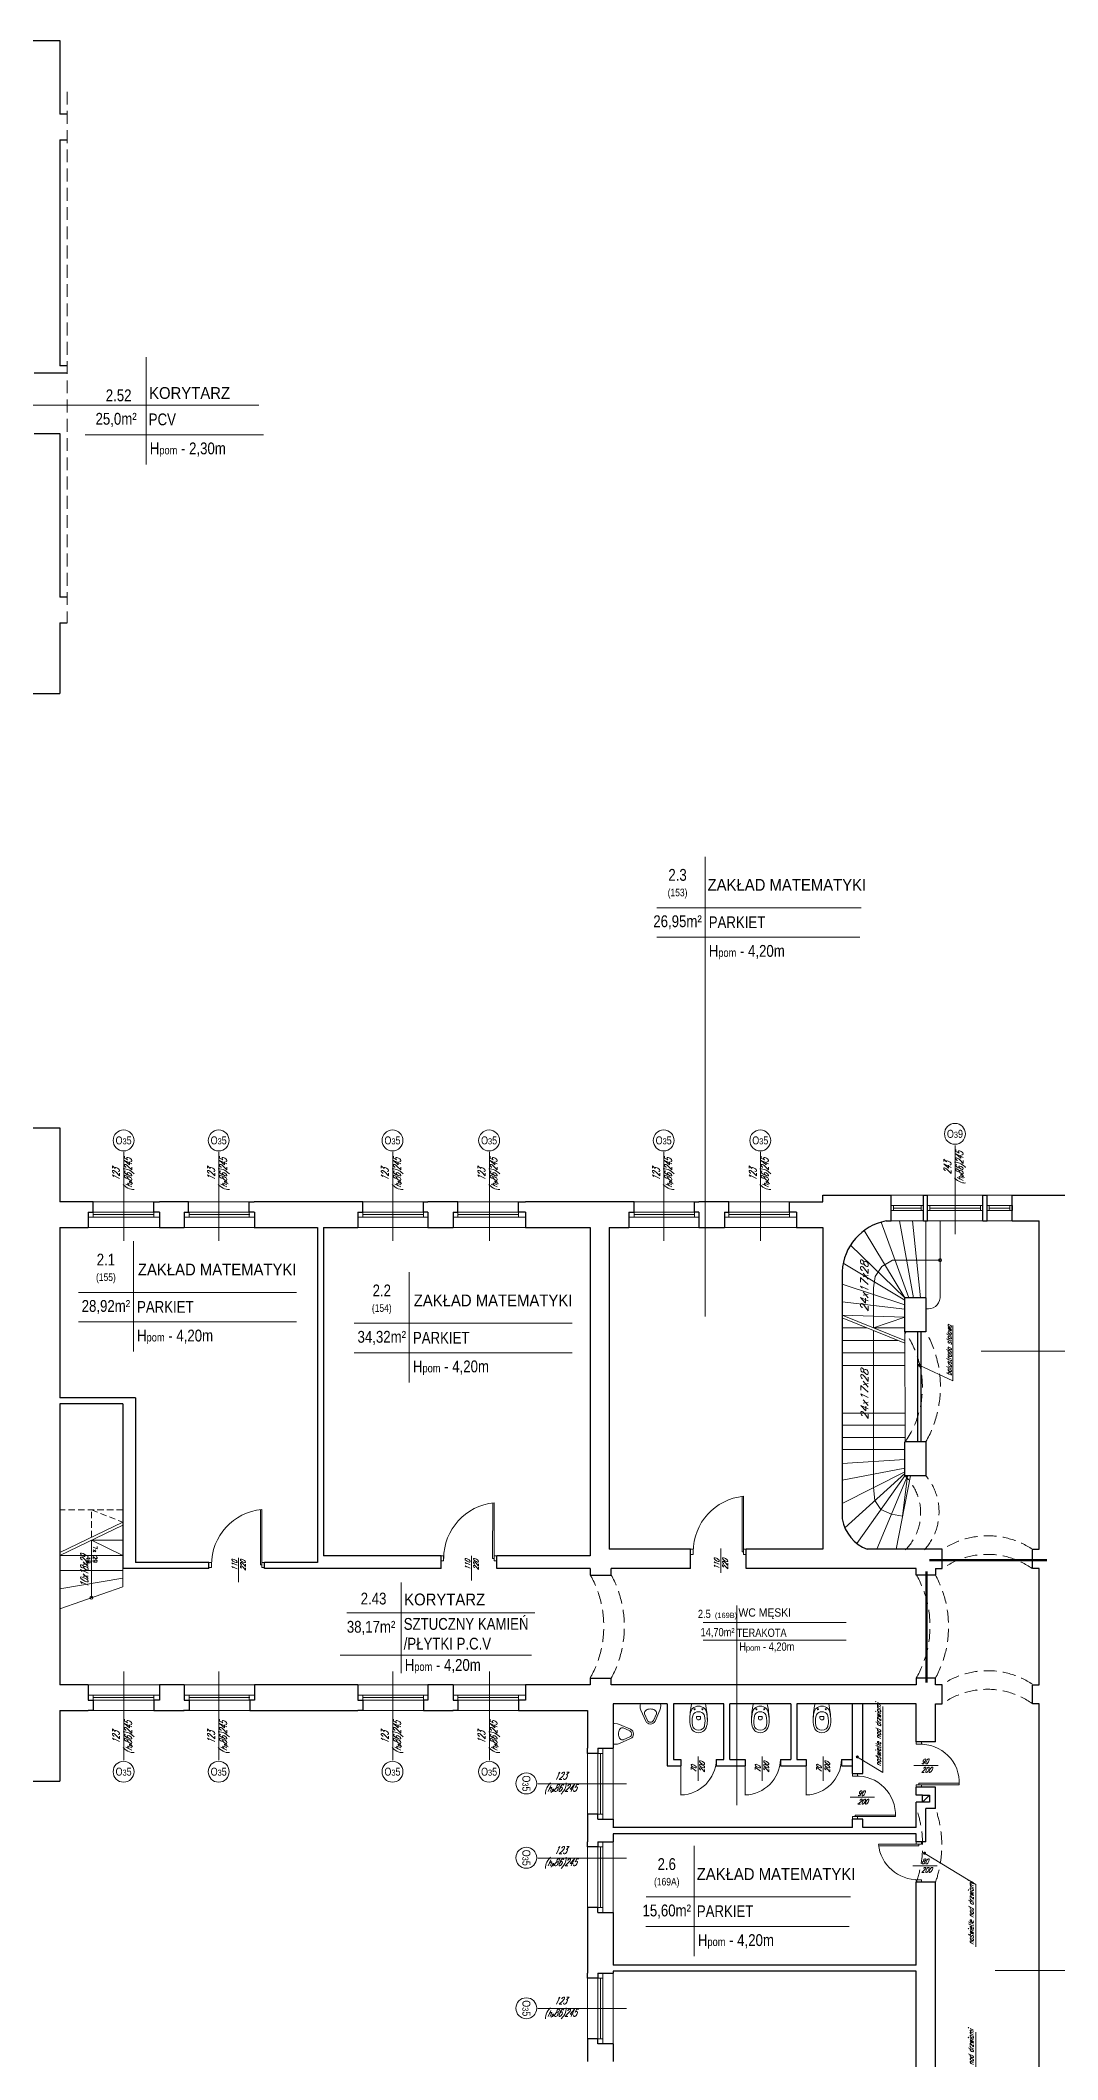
# Model space of a CAD drawing. Header units: millimetres. Extents: x -18485 to 40303, y -22087 to 35064.
# Drawn here: x 5586 to 7601, y 7310 to 11307 of the extents above; entities that cross this region are included whole.
import ezdxf

# ---------------------------------------------------------------- set-up
doc = ezdxf.new("R2010")
doc.units = ezdxf.units.MM
doc.linetypes.add('ACAD_ISO12W100', pattern=[21, 12, -3, 0, -3, 0, -3])
doc.linetypes.add('DASHED', pattern=[19.05, 12.7, -6.35])
for name, color, linetype, lineweight in [('01 parter - ściany', 2, 'Continuous', 25), ('03-01_okna', 5, 'Continuous', 15), ('03-02_schody', 6, 'Continuous', 5), ('03_drzwi', 1, 'Continuous', 0), ('04-1_widok', 251, 'Continuous', 5), ('04-2_nad', 251, 'DASHED', 5), ('05-03_opis', 10, 'Continuous', 5), ('07_wyposażenie', 253, 'Continuous', 5)]:
    doc.layers.add(name, color=color, linetype=linetype, lineweight=lineweight)
doc.styles.add('ariel', font='arial.ttf', dxfattribs={"width": 0.8})
doc.styles.add('ariel_wym', font='simplex.shx', dxfattribs={"width": 0.65, "oblique": 25})
doc.styles.get("Standard").update_dxf_attribs({"font": 'txt.shx'})

# ---------------------------------------------------------------- blocks, each defined once
blk = doc.blocks.new('pisuar')
at = {"layer": '07_wyposażenie', "ltscale": 2}
for p, q in [((-0.4, -2.7), (0, 0)), ((0, 0), (40, 0)), ((40.4, -3.1), (40, 0)), ((-0.2, -8.5), (-0.4, -2.7)), ((1.1, -12.4), (-0.2, -8.5)), ((10.9, -34.1), (1.1, -12.4)), ((14.1, -32.7), (8.3, -19.7)), ((31.7, -19.7), (25.9, -32.7)), ((38.9, -12.4), (29.1, -34.1)), ((40.2, -8.5), (38.9, -12.4)), ((38.9, -12.4), (40.2, -8.5)), ((40.2, -8.5), (40.4, -2.7))]:
    blk.add_line(p, q, dxfattribs=at)
for centre, radius, start, end in [((13.4, -18), 5.45, 148.1465, 180), ((13.4, -18), 5.45, 180, 203.6096), ((16.6, -20), 9.14, 123.6901, 148.1465), ((20, -30), 10, 204.2952, 270), ((18.6, -23), 12.9, 105.4371, 123.6901), ((20, -30), 6.45, 204.2952, 270), ((20, -27.9), 17.9, 90, 105.4371), ((20, -27.9), 17.9, 74.5629, 90), ((20, -30), 6.45, 270, 335.7048), ((20, -30), 10, 270, 335.7048), ((21.4, -23), 12.9, 56.3099, 74.5629), ((23.4, -20), 9.14, 31.8535, 56.3099), ((26.6, -18), 5.45, 0, 31.8535), ((26.6, -18), 5.45, 341.6064, 0)]:
    blk.add_arc(centre, radius, start, end, dxfattribs=at)

msp = doc.modelspace()

# ---------------------------------------------------------------- hatches: boundary and pattern name
at = {"layer": '03_drzwi'}
for points in [[(7330.3, 8684.2, 1), (7324, 8684.2, 1)], [(7207.2, 7909.1, 1), (7201, 7909.1, 1)], [(7340.4, 7718.6, 1), (7334.2, 7718.6, 1)], [(7340.4, 7718.3, 1), (7334.2, 7718.3, 1)]]:
    msp.add_hatch(color=256, dxfattribs=at).paths.add_polyline_path(points)

# ---------------------------------------------------------------- linework, layer by layer
at = {"layer": '01 parter - ściany'}
for p, q in [((5526.4, 11306.8), (5624.9, 11306.8)), ((5624.9, 11306.8), (5624.9, 11160.8)), ((5639.1, 11160.8), (5624.9, 11160.8)), ((5624.9, 11109.8), (5624.9, 10662.3)), ((5624.9, 11109.8), (5639.1, 11109.8)), ((5573.9, 10648.8), (5639.1, 10648.8)), ((5639.1, 10662.3), (5624.9, 10662.3)), ((5573.9, 10528.4), (5624.9, 10528.4)), ((5624.9, 10528.4), (5624.9, 10204.8)), ((5639.1, 10204.8), (5624.9, 10204.8)), ((5624.9, 10153.8), (5624.9, 10013.8)), ((5624.9, 10153.8), (5639.1, 10153.8)), ((5516.9, 10013.8), (5624.9, 10013.8)), ((5526.4, 9154), (5624.9, 9154)), ((5624.9, 9154), (5624.9, 9008)), ((5680.9, 9008), (5624.9, 9008)), ((5871.2, 9008), (5822.2, 9008)), ((6086.9, 9008), (6009.9, 9008)), ((6214.9, 9008), (6086.9, 9008)), ((6403.9, 9008), (6353.3, 9008)), ((6751.9, 9008), (6546.9, 9008)), ((6940.9, 9008), (6890.3, 9008)), ((7083.9, 9008), (7135.9, 9008)), ((7135.9, 9008), (7135.9, 9021)), ((7135.9, 9021), (7270.9, 9021)), ((7270.9, 8970), (7270.9, 9021)), ((7334.9, 8970), (7334.9, 9021)), ((7334.9, 9021), (7342.9, 9021)), ((7342.9, 8970), (7342.9, 9021)), ((7452.9, 8970), (7452.9, 9021)), ((7452.9, 9021), (7460.9, 9021)), ((7460.9, 8970), (7460.9, 9021)), ((7510.9, 8970), (7510.9, 9021)), ((7510.9, 9021), (7615.1, 9021)), ((7510.9, 9000.5), (7510.9, 8990.5)), ((5624.9, 8957), (5624.9, 8620)), ((5624.9, 8957), (5680.9, 8957)), ((5680.9, 8987.5), (5680.9, 8957)), ((5822.2, 8987.5), (5822.2, 8957)), ((5822.2, 8957), (5871.2, 8957)), ((5871.2, 8987.5), (5871.2, 8957)), ((6009.9, 8957), (6086.9, 8957)), ((6010.4, 8987.5), (6010.4, 8957)), ((6086.9, 8957), (6134.9, 8957)), ((6134.9, 8957), (6134.9, 8294)), ((6146.9, 8957), (6146.9, 8307)), ((6146.9, 8957), (6214.9, 8957)), ((6214.9, 8987.5), (6214.9, 8957)), ((6353.3, 8987.5), (6353.3, 8957)), ((6353.3, 8957), (6403.9, 8957)), ((6403.9, 8987.5), (6403.9, 8957)), ((6546.9, 8987.5), (6546.9, 8957)), ((6546.9, 8957), (6674.9, 8957)), ((6674.9, 8957), (6674.9, 8307)), ((6712.9, 8957), (6712.9, 8320)), ((6712.9, 8957), (6751.9, 8957)), ((6751.9, 8987.5), (6751.9, 8957)), ((6890.3, 8987.5), (6890.3, 8957)), ((6890.3, 8957), (6940.9, 8957)), ((6940.9, 8987.5), (6940.9, 8957)), ((7083.9, 8987.5), (7083.9, 8957)), ((7083.9, 8957), (7135.9, 8957)), ((7135.9, 8957), (7135.9, 8320)), ((7260.9, 8970), (7270.9, 8970)), ((7334.9, 8970), (7342.9, 8970)), ((7452.9, 8970), (7460.9, 8970)), ((7510.9, 8970), (7563.9, 8970)), ((7563.9, 8320), (7563.9, 8970)), ((7173.9, 8870), (7173.9, 8380.1)), ((7297.9, 8750.5), (7297.9, 8817.5)), ((7339.9, 8817.5), (7297.9, 8817.5)), ((7339.9, 8817.5), (7339.9, 8750.5)), ((7339.9, 8750.5), (7297.9, 8750.5)), ((7323.1, 8750.5), (7323.1, 8532.7)), ((7329.8, 8750.5), (7329.8, 8532.7)), ((5774.9, 8620), (5624.9, 8620)), ((5624.9, 8608), (5624.9, 8052)), ((5749.9, 8608), (5624.9, 8608)), ((5749.9, 8608), (5749.9, 8282)), ((5774.9, 8620), (5774.9, 8294)), ((7297.9, 8465.7), (7297.9, 8532.7)), ((7339.9, 8532.7), (7297.9, 8532.7)), ((7339.9, 8532.7), (7339.9, 8465.7)), ((7339.9, 8465.7), (7297.9, 8465.7)), ((6873.9, 8320), (6712.9, 8320)), ((6873.9, 8282), (6873.9, 8320)), ((7135.9, 8320), (6983.9, 8320)), ((6983.9, 8282), (6983.9, 8320)), ((7371.9, 8320), (7223.7, 8320)), ((7371.9, 8282), (7371.9, 8320)), ((7550.9, 8282), (7550.9, 8320)), ((7550.9, 8320), (7563.9, 8320)), ((5919.9, 8282), (5749.9, 8282)), ((5919.9, 8294), (5774.9, 8294)), ((5919.9, 8282), (5919.9, 8294)), ((6134.9, 8294), (6029.9, 8294)), ((6029.9, 8282), (6029.9, 8294)), ((6379.9, 8282), (6029.9, 8282)), ((6379.9, 8307), (6146.9, 8307)), ((6379.9, 8282), (6379.9, 8307)), ((6674.9, 8307), (6489.9, 8307)), ((6489.9, 8282), (6489.9, 8307)), ((6674.9, 8282), (6489.9, 8282)), ((6674.9, 8282), (6674.9, 8269)), ((6873.9, 8282), (6716.9, 8282)), ((6716.9, 8269), (6716.9, 8282)), ((7320.9, 8282), (6983.9, 8282)), ((7320.9, 8269), (7320.9, 8282)), ((7358.9, 8282), (7358.9, 8269)), ((7358.9, 8282), (7371.9, 8282)), ((7563.9, 8282), (7550.9, 8282)), ((7563.9, 8052), (7563.9, 8282)), ((6674.9, 8269), (6716.9, 8269)), ((7358.9, 8269), (7320.9, 8269)), ((5680.9, 8052), (5624.9, 8052)), ((5680.9, 8052), (5680.9, 8021.5)), ((5871.2, 8052), (5822.2, 8052)), ((5822.2, 8052), (5822.2, 8021.5)), ((5871.2, 8052), (5871.2, 8021.5)), ((6086.9, 8052), (6010.4, 8052)), ((6010.4, 8052), (6010.4, 8021.5)), ((6214.9, 8052), (6086.9, 8052)), ((6214.9, 8052), (6214.9, 8021.5)), ((6403.9, 8052), (6353.3, 8052)), ((6353.3, 8052), (6353.3, 8021.5)), ((6403.9, 8052), (6403.9, 8021.5)), ((6674.9, 8052), (6546.9, 8052)), ((6546.9, 8052), (6546.9, 8021.5)), ((6674.9, 8065), (6674.9, 8052)), ((6674.9, 8065), (6716.9, 8065)), ((6716.9, 8052), (6716.9, 8065)), ((6720.9, 8052), (6716.9, 8052)), ((7320.9, 8052), (6720.9, 8052)), ((7358.9, 8065), (7320.9, 8065)), ((7320.9, 8065), (7320.9, 8052)), ((7358.9, 8052), (7358.9, 8065)), ((7371.9, 8052), (7358.9, 8052)), ((7371.9, 8014), (7371.9, 8052)), ((7550.9, 8014), (7550.9, 8052)), ((7550.9, 8052), (7563.9, 8052)), ((5624.9, 8001), (5624.9, 7861)), ((5624.9, 8001), (5680.9, 8001)), ((5822.2, 8001), (5871.2, 8001)), ((6009.9, 8001), (6086.9, 8001)), ((6086.9, 8001), (6214.9, 8001)), ((6353.3, 8001), (6403.9, 8001)), ((6546.9, 8001), (6669.9, 8001)), ((6669.9, 8001), (6669.9, 7926)), ((6720.9, 8014), (6720.9, 7926)), ((6827.8, 8014), (6720.9, 8014)), ((6827.8, 8014), (6827.8, 7891.6)), ((6839.8, 8014), (6839.8, 7903.6)), ((6939.5, 8014), (6839.8, 8014)), ((6939.5, 7903.6), (6939.5, 8014)), ((6951.5, 7903.6), (6951.5, 8014)), ((7072.5, 8014), (6951.5, 8014)), ((7072.5, 8014), (7072.5, 7903.6)), ((7320.9, 8014), (7084.5, 8014)), ((7084.5, 8014), (7084.5, 7903.6)), ((7194.7, 7876), (7194.7, 8014)), ((7214.7, 7876), (7214.7, 8014)), ((7320.9, 7939), (7320.9, 8014)), ((7358.9, 7939), (7358.9, 8014)), ((7358.9, 8014), (7371.9, 8014)), ((7563.9, 8014), (7550.9, 8014)), ((7563.9, 7047.9), (7563.9, 8014)), ((6690.4, 7926), (6720.9, 7926)), ((7358.9, 7939), (7320.9, 7939)), ((6827.8, 7891.6), (6854.8, 7891.6)), ((6839.8, 7903.6), (6854.8, 7903.6)), ((6854.8, 7903.6), (6854.8, 7891.6)), ((6924.8, 7903.6), (6924.8, 7891.6)), ((6924.8, 7903.6), (6939.5, 7903.6)), ((6924.8, 7891.6), (6981.9, 7891.6)), ((6951.5, 7903.6), (6981.9, 7903.6)), ((6981.9, 7903.6), (6981.9, 7891.6)), ((7051.9, 7903.6), (7051.9, 7891.6)), ((7051.9, 7903.6), (7072.5, 7903.6)), ((7051.9, 7891.6), (7102.8, 7891.6)), ((7084.5, 7903.6), (7102.8, 7903.6)), ((7102.8, 7903.6), (7102.8, 7891.6)), ((7172.8, 7903.6), (7172.8, 7891.6)), ((7172.8, 7903.6), (7194.7, 7903.6)), ((7172.8, 7891.6), (7194.7, 7891.6)), ((7194.7, 7876), (7214.7, 7876)), ((5516.9, 7861), (5624.9, 7861)), ((7358.9, 7849), (7320.9, 7849)), ((7320.9, 7833.5), (7320.9, 7849)), ((7358.9, 7807), (7358.9, 7849)), ((7333, 7833.5), (7320.9, 7833.5)), ((7320.9, 7769), (7320.9, 7819.5)), ((7333, 7819.5), (7320.9, 7819.5)), ((7333, 7819.5), (7333, 7833.5)), ((7333, 7833.5), (7347, 7833.5)), ((7333, 7819.5), (7347, 7833.5)), ((7347, 7819.5), (7333, 7819.5)), ((7358.9, 7807), (7339.9, 7807)), ((7339.9, 7741), (7339.9, 7807)), ((7347, 7833.5), (7347, 7819.5)), ((6669.9, 7786), (6669.9, 7741)), ((6690.4, 7786), (6720.9, 7786)), ((7194.7, 7769), (6719.7, 7769)), ((6720.9, 7786), (6720.9, 7769)), ((7320.9, 7757), (6720.9, 7757)), ((6720.9, 7757), (6720.9, 7741)), ((7194.7, 7769), (7194.7, 7786)), ((7214.7, 7786), (7194.7, 7786)), ((7214.7, 7769), (7214.7, 7786)), ((7320.9, 7769), (7214.7, 7769)), ((7320.9, 7741), (7320.9, 7757)), ((6690.4, 7741), (6720.9, 7741)), ((7339.9, 7741), (7320.9, 7741)), ((7320.9, 7497), (7320.9, 7661)), ((7358.9, 7661), (7320.9, 7661)), ((7358.9, 7251), (7358.9, 7661)), ((6669.9, 7601), (6669.9, 7481)), ((6690.4, 7601), (6720.9, 7601)), ((6720.9, 7601), (6720.9, 7497)), ((6720.9, 7601), (6720.9, 7497)), ((6690.4, 7481), (6720.9, 7481)), ((7320.9, 7497), (6720.9, 7497)), ((7320.9, 7485), (6720.9, 7485)), ((6720.9, 7485), (6720.9, 7481)), ((7320.9, 7251), (7320.9, 7485)), ((6669.9, 7341), (6669.9, 7306)), ((6720.9, 7341), (6690.4, 7341)), ((6720.9, 7341), (6720.9, 7306))]:
    msp.add_line(p, q, dxfattribs=at)
for points in [[(5680.9, 8987.5), (5690.9, 8987.5), (5690.9, 9008), (5680.9, 9008)], [(5822.2, 8987.5), (5810.9, 8987.5), (5810.9, 9008), (5822.2, 9008)], [(5871.2, 8987.5), (5879.9, 8987.5), (5879.9, 9008), (5869.9, 9008)], [(6009.9, 8987.5), (5999.9, 8987.5), (5999.9, 9008), (6009.9, 9008)], [(6214.9, 8987.5), (6224.9, 8987.5), (6224.9, 9008), (6214.9, 9008)], [(6353.3, 8987.5), (6344.9, 8987.5), (6344.9, 9008), (6353.3, 9008)], [(6403.9, 8987.5), (6412.9, 8987.5), (6412.9, 9008), (6403.9, 9008)], [(6546.9, 8987.5), (6532.9, 8987.5), (6532.9, 9008), (6546.9, 9008)], [(6751.9, 8987.5), (6761.9, 8987.5), (6761.9, 9008), (6751.9, 9008)], [(6890.3, 8987.5), (6881.9, 8987.5), (6881.9, 9008), (6890.3, 9008)], [(6940.9, 8987.5), (6949.9, 8987.5), (6949.9, 9008), (6940.9, 9008)], [(7083.9, 8987.5), (7069.9, 8987.5), (7069.9, 9008), (7083.9, 9008)], [(5680.9, 8021.5), (5690.9, 8021.5), (5690.9, 8001), (5680.9, 8001)], [(5822.2, 8021.5), (5810.9, 8021.5), (5810.9, 8001), (5822.2, 8001)], [(5871.2, 8021.5), (5881.2, 8021.5), (5881.2, 8001), (5869.9, 8001)], [(6010.4, 8021.5), (6001.2, 8021.5), (6001.2, 8001), (6012.5, 8001)], [(6214.9, 8021.5), (6224.9, 8021.5), (6224.9, 8001), (6214.9, 8001)], [(6353.3, 8021.5), (6344.9, 8021.5), (6344.9, 8001), (6356.2, 8001)], [(6403.9, 8021.5), (6412.9, 8021.5), (6412.9, 8001), (6402.9, 8001)], [(6546.9, 8021.5), (6532.9, 8021.5), (6532.9, 8001), (6546.9, 8001)], [(6690.4, 7926), (6690.4, 7916), (6669.9, 7916), (6669.9, 7926)], [(6690.4, 7786), (6690.4, 7796), (6669.9, 7796), (6669.9, 7786)], [(6690.4, 7741), (6690.4, 7731), (6669.9, 7731), (6669.9, 7741)], [(6690.4, 7601), (6690.4, 7611), (6669.9, 7611), (6669.9, 7601)], [(6690.4, 7481), (6690.4, 7471), (6669.9, 7471), (6669.9, 7481)], [(6690.4, 7341), (6690.4, 7351), (6669.9, 7351), (6669.9, 7341)]]:
    msp.add_lwpolyline(points, dxfattribs=at)
for centre, radius, start, end in [((7281.2, 8864.5), 107.4, 100.8802, 177.0733), ((7252.2, 8394.3), 79.6, 190.3173, 249.0109)]:
    msp.add_arc(centre, radius, start, end, dxfattribs=at)
at = {"layer": '03-01_okna', "linetype": 'Continuous', "lineweight": 0}
for p, q in [((5680.9, 9008), (5822.2, 9008)), ((5869.9, 9008), (6009.9, 9008)), ((6214.9, 9008), (6353.3, 9008)), ((6403.9, 9008), (6546.9, 9008)), ((6751.9, 9008), (6890.3, 9008)), ((6940.9, 9008), (7083.9, 9008)), ((7270.9, 9021), (7334.9, 9021)), ((7280.9, 9000.5), (7270.9, 9000.5)), ((7275.8, 9000.5), (7275.8, 8990.5)), ((7330.6, 8995.5), (7275.8, 8995.5)), ((7334.9, 9000.5), (7280.9, 9000.5)), ((7330.6, 9000.5), (7330.6, 8990.5)), ((7342.9, 9021), (7452.9, 9021)), ((7350.9, 9000.5), (7342.9, 9000.5)), ((7347.5, 9000.5), (7347.5, 8990.5)), ((7447.8, 8995.4), (7347.5, 8995.5)), ((7360.9, 9000.5), (7350.9, 9000.5)), ((7420.9, 9000.5), (7360.9, 9000.5)), ((7430.9, 9000.5), (7420.9, 9000.5)), ((7440.9, 9000.5), (7430.9, 9000.5)), ((7452.9, 9000.5), (7440.9, 9000.5)), ((7447.8, 9000.4), (7447.8, 8990.4)), ((7452.9, 9000.5), (7452.9, 8990.5)), ((7460.9, 9021), (7510.9, 9021)), ((7460.9, 9000.5), (7460.9, 8990.5)), ((7500.9, 9000.5), (7460.9, 9000.5)), ((7465.4, 9000.5), (7465.4, 8990.5)), ((7505.9, 8995.5), (7465.4, 8995.5)), ((7510.9, 9000.5), (7500.9, 9000.5)), ((7505.9, 9000.5), (7505.9, 8990.5)), ((5680.9, 8987.5), (5822.2, 8987.5)), ((5680.9, 8977.5), (5822.2, 8977.5)), ((5680.9, 8977.5), (5690.9, 8977.5)), ((5690.9, 8977.5), (5690.9, 8987.5)), ((5690.9, 8982.5), (5810.9, 8982.5)), ((5810.9, 8977.5), (5810.9, 8987.5)), ((5820.9, 8977.5), (5810.9, 8977.5)), ((5871.2, 8987.5), (6010.4, 8987.5)), ((5871.2, 8977.5), (6010.4, 8977.5)), ((5871.2, 8977.5), (5881.2, 8977.5)), ((5881.2, 8977.5), (5881.2, 8987.5)), ((5881.2, 8982.5), (6001.2, 8982.5)), ((5999.9, 8977.5), (5999.9, 8987.5)), ((6009.9, 8977.5), (5999.9, 8977.5)), ((6214.9, 8987.5), (6353.3, 8987.5)), ((6214.9, 8977.5), (6353.3, 8977.5)), ((6214.9, 8977.5), (6224.9, 8977.5)), ((6224.9, 8977.5), (6224.9, 8987.5)), ((6224.9, 8982.5), (6344.9, 8982.5)), ((6344.9, 8977.5), (6344.9, 8987.5)), ((6353.3, 8977.5), (6344.9, 8977.5)), ((6403.9, 8987.5), (6546.9, 8987.5)), ((6403.9, 8977.5), (6546.9, 8977.5)), ((6403.9, 8977.5), (6412.9, 8977.5)), ((6412.9, 8977.5), (6412.9, 8987.5)), ((6412.9, 8982.5), (6532.9, 8982.5)), ((6532.9, 8977.5), (6532.9, 8987.5)), ((6546.9, 8977.5), (6532.9, 8977.5)), ((6751.9, 8987.5), (6890.3, 8987.5)), ((6751.9, 8977.5), (6890.3, 8977.5)), ((6751.9, 8977.5), (6761.9, 8977.5)), ((6761.9, 8977.5), (6761.9, 8987.5)), ((6761.9, 8982.5), (6881.9, 8982.5)), ((6881.9, 8977.5), (6881.9, 8987.5)), ((6890.3, 8977.5), (6881.9, 8977.5)), ((6940.9, 8987.5), (7083.9, 8987.5)), ((6940.9, 8977.5), (7083.9, 8977.5)), ((6940.9, 8977.5), (6949.9, 8977.5)), ((6949.9, 8977.5), (6949.9, 8987.5)), ((6949.9, 8982.5), (7069.9, 8982.5)), ((7069.9, 8977.5), (7069.9, 8987.5)), ((7083.9, 8977.5), (7069.9, 8977.5)), ((7270.9, 8990.5), (7280.9, 8990.5)), ((7334.9, 8990.5), (7280.9, 8990.5)), ((7342.9, 8990.5), (7350.9, 8990.5)), ((7350.9, 8990.5), (7360.9, 8990.5)), ((7420.9, 8990.5), (7360.9, 8990.5)), ((7420.9, 8990.5), (7430.9, 8990.5)), ((7430.9, 8990.5), (7440.9, 8990.5)), ((7452.9, 8990.5), (7440.9, 8990.5)), ((7500.9, 8990.5), (7460.9, 8990.5)), ((7500.9, 8990.5), (7510.9, 8990.5)), ((5680.9, 8031.5), (5822.2, 8031.5)), ((5680.9, 8021.5), (5822.2, 8021.5)), ((5680.9, 8021.5), (5690.9, 8021.5)), ((5680.9, 8001), (5822.2, 8001)), ((5690.9, 8021.5), (5690.9, 8031.5)), ((5690.9, 8026.5), (5810.9, 8026.5)), ((5810.9, 8021.5), (5810.9, 8031.5)), ((5820.9, 8021.5), (5810.9, 8021.5)), ((5869.9, 8001), (6009.9, 8001)), ((5871.2, 8031.5), (6010.4, 8031.5)), ((5871.2, 8021.5), (6010.4, 8021.5)), ((5871.2, 8021.5), (5881.2, 8021.5)), ((5881.2, 8021.5), (5881.2, 8031.5)), ((5881.2, 8026.5), (6001.2, 8026.5)), ((5999.9, 8021.5), (5999.9, 8031.5)), ((6009.9, 8021.5), (5999.9, 8021.5)), ((6214.9, 8031.5), (6353.3, 8031.5)), ((6214.9, 8021.5), (6353.3, 8021.5)), ((6214.9, 8021.5), (6224.9, 8021.5)), ((6214.9, 8001), (6353.3, 8001)), ((6224.9, 8021.5), (6224.9, 8031.5)), ((6224.9, 8026.5), (6344.9, 8026.5)), ((6344.9, 8021.5), (6344.9, 8031.5)), ((6353.3, 8021.5), (6344.9, 8021.5)), ((6403.9, 8031.5), (6546.9, 8031.5)), ((6403.9, 8021.5), (6546.9, 8021.5)), ((6403.9, 8021.5), (6412.9, 8021.5)), ((6403.9, 8001), (6546.9, 8001)), ((6412.9, 8021.5), (6412.9, 8031.5)), ((6412.9, 8026.5), (6532.9, 8026.5)), ((6532.9, 8021.5), (6532.9, 8031.5)), ((6546.9, 8021.5), (6532.9, 8021.5)), ((6669.9, 7786), (6669.9, 7926)), ((6690.4, 7786), (6690.4, 7926)), ((6700.4, 7916), (6690.4, 7916)), ((6695.4, 7796), (6695.4, 7916)), ((6700.4, 7786), (6700.4, 7926)), ((6700.4, 7926), (6700.4, 7916)), ((6700.4, 7796), (6690.4, 7796)), ((6700.4, 7786), (6700.4, 7796)), ((6669.9, 7601), (6669.9, 7741)), ((6690.4, 7601), (6690.4, 7741)), ((6700.4, 7731), (6690.4, 7731)), ((6695.4, 7611), (6695.4, 7731)), ((6700.4, 7601), (6700.4, 7741)), ((6700.4, 7741), (6700.4, 7731)), ((6700.4, 7611), (6690.4, 7611)), ((6700.4, 7601), (6700.4, 7611)), ((6669.9, 7341), (6669.9, 7481)), ((6690.4, 7341), (6690.4, 7481)), ((6700.4, 7341), (6700.4, 7481)), ((6700.4, 7481), (6700.4, 7471)), ((6700.4, 7471), (6690.4, 7471)), ((6695.4, 7351), (6695.4, 7471)), ((6700.4, 7351), (6690.4, 7351)), ((6700.4, 7341), (6700.4, 7351))]:
    msp.add_line(p, q, dxfattribs=at)
at = {"layer": '03-02_schody'}
for p, q in [((7305.8, 8817.5), (7251.2, 8967.7)), ((7287.4, 8970), (7315.4, 8817.5)), ((7329.1, 8817.5), (7313.5, 8970)), ((7339.9, 8817.5), (7339.9, 8970)), ((7368.1, 8970), (7368.1, 8817.5)), ((7297.9, 8817.5), (7190.5, 8922.1)), ((7297.9, 8817.5), (7217.5, 8951)), ((7297.9, 8813.4), (7176, 8886.1)), ((7239.3, 8860.1), (7252.5, 8879.9)), ((7252.5, 8879.9), (7273.6, 8892.3)), ((7273.6, 8892.3), (7368.1, 8892.3)), ((7297.9, 8803.9), (7173.9, 8844.6)), ((7235.9, 8837.7), (7239.3, 8860.1)), ((7235.9, 8817.5), (7235.9, 8837.7)), ((7297.9, 8795.5), (7173.9, 8809.6)), ((7235.9, 8758.6), (7235.9, 8817.5)), ((7173.9, 8783.6), (7297.9, 8779.5)), ((7173.9, 8783.6), (7297.9, 8733.6)), ((7173.9, 8778.3), (7298.1, 8728.2)), ((7173.9, 8758.6), (7222.5, 8758.6)), ((7235.9, 8758.6), (7297.9, 8779.5)), ((7235.9, 8758.6), (7297.9, 8758.6)), ((7173.9, 8733.6), (7284.5, 8733.6)), ((7235.9, 8457.5), (7235.9, 8753.3)), ((7298, 8750.5), (7298.9, 8532.7)), ((7173.9, 8708.6), (7297.9, 8708.6)), ((7173.9, 8683.6), (7297.9, 8683.6)), ((7173.9, 8589.6), (7297.9, 8589.6)), ((7173.9, 8565.6), (7297.9, 8565.6)), ((7297.4, 8517.5), (7173.4, 8517.5)), ((7297.9, 8541.6), (7173.9, 8541.6)), ((7297.9, 8497.6), (7173.9, 8490.1)), ((7297.9, 8480.6), (7173.9, 8457.1)), ((7297.9, 8473.6), (7173.9, 8410.9)), ((7297.9, 8470.2), (7179.3, 8362.4)), ((7297.9, 8465.7), (7203.4, 8331.5)), ((7235.9, 8457.5), (7235.9, 8442.2)), ((7235.9, 8442.2), (7238.6, 8416.3)), ((7303.4, 8465.7), (7242.7, 8320)), ((7309.3, 8465.7), (7280.9, 8320)), ((7293.6, 8385.5), (7303.4, 8465.7)), ((7238.6, 8416.3), (7250.6, 8398.6)), ((7250.6, 8398.6), (7271.7, 8389.8)), ((5749.9, 8373.6), (5624.9, 8313.6)), ((5749.9, 8368), (5624.9, 8308)), ((7271.7, 8389.8), (7293.6, 8385.5)), ((5749.9, 8338), (5687.4, 8338)), ((5687.4, 8224), (5687.4, 8338)), ((5687.4, 8338), (5749.9, 8308)), ((5749.9, 8308), (5624.9, 8308)), ((5749.9, 8278), (5624.9, 8278)), ((5749.9, 8282), (5749.9, 8245.9)), ((5749.9, 8262.7), (5624.9, 8241.5)), ((5749.9, 8245.9), (5624.9, 8202.1))]:
    msp.add_line(p, q, dxfattribs=at)
at = {"layer": '03-02_schody', "linetype": 'DASHED'}
for p, q in [((5749.9, 8398), (5624.9, 8398)), ((5687.4, 8343.6), (5687.4, 8398)), ((5687.4, 8398), (5749.9, 8373.6))]:
    msp.add_line(p, q, dxfattribs=at)
at = {"layer": '03-02_schody'}
for centre in [(7368.1, 8892.3), (5687.4, 8224)]:
    msp.add_circle(centre, 3, dxfattribs=at)
msp.add_arc((7343.4, 8820.5), 24.9, 261.991, 353.0674, dxfattribs=at)
at = {"layer": '03_drzwi'}
for p, q in [((7393.4, 8653.5), (7393.4, 8763.2)), ((7327.7, 8683.9), (7393.4, 8653.5)), ((6021.9, 8289), (6022, 8398.7)), ((6024.9, 8289), (6024.9, 8399)), ((6481.9, 8302), (6482, 8411.7)), ((6484.9, 8302), (6484.9, 8412)), ((6975.9, 8315), (6976, 8424.7)), ((6978.9, 8315), (6978.9, 8425)), ((6878.9, 8320), (6873.9, 8320)), ((6878.9, 8310), (6878.9, 8320)), ((6933.7, 8273.1), (6933.7, 8321.6)), ((6975.9, 8315), (6978.9, 8315)), ((6983.9, 8320), (6978.9, 8320)), ((6978.9, 8320), (6978.9, 8310)), ((5924.9, 8294), (5919.9, 8294)), ((5919.9, 8284), (5924.9, 8284)), ((5924.9, 8284), (5924.9, 8294)), ((5978.7, 8254.9), (5978.7, 8303.4)), ((6024.9, 8289), (6021.9, 8289)), ((6029.9, 8294), (6024.9, 8294)), ((6024.9, 8294), (6024.9, 8284)), ((6024.9, 8284), (6029.9, 8284)), ((6384.9, 8307), (6379.9, 8307)), ((6379.9, 8297), (6384.9, 8297)), ((6384.9, 8297), (6384.9, 8307)), ((6440.3, 8258.5), (6440.3, 8306.9)), ((6481.9, 8302), (6484.9, 8302)), ((6489.9, 8307), (6484.9, 8307)), ((6484.9, 8307), (6484.9, 8297)), ((6484.9, 8297), (6489.9, 8297)), ((6873.9, 8310), (6878.9, 8310)), ((6978.9, 8310), (6983.9, 8310)), ((7254.7, 7878.4), (7254.7, 8008.9)), ((7320.9, 7934), (7320.9, 7939)), ((7330.9, 7934), (7320.9, 7934)), ((7330.9, 7939), (7330.9, 7934)), ((6854.8, 7903.6), (6854.8, 7833.6)), ((6888.8, 7861.5), (6888.8, 7910)), ((6981.9, 7903.6), (6981.9, 7833.6)), ((7015.8, 7861.5), (7015.8, 7910)), ((7102.8, 7903.6), (7102.8, 7833.6)), ((7136.7, 7861.5), (7136.7, 7910)), ((7194.7, 7871), (7194.7, 7876)), ((7204.6, 7908.8), (7254.7, 7878.4)), ((7204.7, 7876), (7204.7, 7871)), ((7315.9, 7892), (7364.3, 7892)), ((7204.7, 7871), (7194.7, 7871)), ((7320.9, 7849), (7320.9, 7854)), ((7320.9, 7854), (7330.9, 7854)), ((7325.9, 7854), (7325.9, 7857)), ((7325.9, 7857), (7405.9, 7857)), ((7325.9, 7854), (7405.9, 7854)), ((7330.9, 7854), (7330.9, 7849)), ((7189.6, 7829.1), (7238.1, 7829.1)), ((7194.7, 7786), (7194.7, 7791)), ((7194.7, 7791), (7204.7, 7791)), ((7199.7, 7794), (7279.7, 7794)), ((7199.7, 7794), (7199.7, 7791)), ((7199.7, 7791), (7279.7, 7791)), ((7204.7, 7791), (7204.7, 7786)), ((7325.9, 7736), (7245.9, 7736)), ((7325.9, 7733), (7245.9, 7733)), ((7320.9, 7736), (7320.9, 7741)), ((7330.9, 7736), (7320.9, 7736)), ((7325.9, 7733), (7325.9, 7736)), ((7330.9, 7741), (7330.9, 7736)), ((7337.8, 7717.9), (7438.7, 7656.2)), ((7313.8, 7693.4), (7362.2, 7693.4)), ((7320.9, 7661), (7320.9, 7666)), ((7320.9, 7666), (7330.9, 7666)), ((7330.9, 7666), (7330.9, 7661)), ((7438.7, 7533.2), (7438.7, 7656.2)), ((7438.7, 7241.2), (7438.7, 7364.1))]:
    msp.add_line(p, q, dxfattribs=at)
for centre, radius, start, end in [((6035.7, 8288.8), 110.7, 95.5697, 179.8829), ((6495.7, 8301.8), 110.7, 95.5697, 179.8829), ((6989.7, 8314.8), 110.7, 95.5697, 179.8829), ((7329.4, 7857.5), 76.6, 357.4217, 92.5783), ((6852.9, 7905.6), 72, 271.5842, 358.4158), ((6979.9, 7905.6), 72, 271.5842, 358.4158), ((7100.8, 7905.6), 72, 271.5842, 358.4158), ((7203.1, 7794.5), 76.6, 357.4217, 92.5783), ((7324, 7744.5), 78.6, 186.2338, 271.3943)]:
    msp.add_arc(centre, radius, start, end, dxfattribs=at)
at = {"layer": '04-1_widok'}
for p, q in [((5680.9, 8957), (5822.2, 8957)), ((5869.9, 8957), (6009.9, 8957)), ((6214.9, 8957), (6357.9, 8957)), ((6403.9, 8957), (6546.9, 8957)), ((6751.9, 8957), (6890.3, 8957)), ((6940.9, 8957), (7083.9, 8957)), ((7510.9, 8970), (7270.9, 8970)), ((5680.9, 8052), (5822.2, 8052)), ((5869.9, 8052), (6009.9, 8052)), ((6214.9, 8052), (6353.3, 8052)), ((6403.9, 8052), (6546.9, 8052)), ((6720.9, 7926), (6720.9, 7786)), ((6720.9, 7601), (6720.9, 7741)), ((6720.9, 7341), (6720.9, 7481))]:
    msp.add_line(p, q, dxfattribs=at)
at = {"layer": '04-2_nad', "ltscale": 2}
for centre, radius, start, end in [((7143.5, 8641), 189.4, 325.127, 35.3382), ((7148.1, 8641.6), 220.5, 330.4107, 29.5893), ((7226.7, 8391.8), 102.8, 314.6725, 46.0166), ((7253.9, 8393.9), 112, 317.794, 39.852), ((7462.1, 8186.3), 160.5, 56.3931, 124.1728), ((7461.6, 8156.6), 153.4, 54.8038, 125.7649), ((6494.5, 8167.5), 207.5, 330.3968, 29.5964), ((6528, 8167), 214.7, 331.6403, 28.3597), ((7140.5, 8167.5), 207.5, 330.3968, 29.5964), ((7170, 8167), 214.7, 331.6403, 28.3597), ((7462.1, 7919.2), 160.5, 56.3931, 124.1728), ((7461.6, 7889.5), 153.4, 54.8038, 125.7649), ((7113.1, 7734), 220.3, 340.6446, 19.3554), ((7151.1, 7734), 220.3, 340.6446, 19.3554)]:
    msp.add_arc(centre, radius, start, end, dxfattribs=at)
at = {"layer": '05-03_opis'}
for p, q in [((5795.7, 10679.8), (5795.7, 10467.2)), ((5387, 10584.5), (6019.2, 10584.5)), ((5675.1, 10526.1), (6027.9, 10526.1)), ((6902.6, 9691), (6902.6, 8781)), ((6807.3, 9589.9), (7211.9, 9589.9)), ((6807.1, 9531.5), (7209.2, 9531.5)), ((5770.5, 8929.6), (5770.5, 8711.2)), ((6316.8, 8868.4), (6316.8, 8650)), ((5661.6, 8828.4), (6093.3, 8828.4)), ((5661.6, 8770.1), (6093.3, 8770.1)), ((6207.9, 8767.3), (6639.6, 8767.3)), ((6207.9, 8708.9), (6639.6, 8708.9)), ((7449.1, 8712), (8167.7, 8712)), ((6300.6, 8254), (6300.6, 8075.1)), ((6193.1, 8194), (6565.7, 8194)), ((6965.3, 8208.8), (6965.3, 7813.7)), ((6898.6, 8174.8), (7181.8, 8174.8)), ((6898.6, 8140.3), (7181.8, 8140.3)), ((6179.9, 8110.5), (6558.8, 8110.5)), ((6881.1, 7732.9), (6881.1, 7514.5)), ((6785.9, 7631.8), (7190.4, 7631.8)), ((6785.6, 7573.4), (7187.7, 7573.4)), ((7476.9, 7486.5), (8171.6, 7486.5))]:
    msp.add_line(p, q, dxfattribs=at)
at = {"layer": '05-03_opis', "lineweight": 0}
for p, q in [((7397.9, 8943.6), (7397.9, 9119.6)), ((5751.6, 8930.6), (5751.6, 9106.6)), ((5939.9, 8930.6), (5939.9, 9106.6)), ((6284.1, 8930.6), (6284.1, 9106.6)), ((6475.4, 8930.6), (6475.4, 9106.6)), ((6821.1, 8930.6), (6821.1, 9106.6)), ((7012.4, 8930.6), (7012.4, 9106.6)), ((5751.6, 8078.4), (5751.6, 7902.4)), ((5939.9, 8078.4), (5939.9, 7902.4)), ((6284.1, 8078.4), (6284.1, 7902.4)), ((6475.4, 8078.4), (6475.4, 7902.4)), ((6747.3, 7856), (6571.3, 7856)), ((6747.3, 7708.9), (6571.3, 7708.9)), ((6747.3, 7411), (6571.3, 7411))]:
    msp.add_line(p, q, dxfattribs=at)
at = {"layer": '05-03_opis', "linetype": 'DASHED', "ltscale": 2}
msp.add_lwpolyline([(5639.1, 11205.3), (5639.1, 10153.8)], dxfattribs=at)
at = {"layer": '05-03_opis', "linetype": 'ACAD_ISO12W100', "ltscale": 5, "const_width": 5}
for points in [[(7341.2, 8055.8), (7341.2, 8276.4)], [(7347, 8298.4), (7579.5, 8298.4)]]:
    msp.add_lwpolyline(points, dxfattribs=at)
at = {"layer": '05-03_opis', "lineweight": 0}
for centre in [(7397.4, 9142.3), (5751.1, 9129.3), (5939.4, 9129.3), (6283.6, 9129.3), (6474.9, 9129.3), (6820.6, 9129.3), (7011.9, 9129.3), (5751.1, 7879.7), (5939.4, 7879.7), (6283.6, 7879.7), (6474.9, 7879.7), (6548.6, 7856.5), (6548.6, 7709.4), (6548.6, 7411.5)]:
    msp.add_circle(centre, 20.7, dxfattribs=at)
at = {"layer": '07_wyposażenie', "ltscale": 2}
for p, q in [((6903.3, 8014), (6876.1, 8014)), ((6880.5, 8003.5), (6883.4, 8003.5)), ((6881.9, 8002.1), (6881.9, 8005)), ((6898.9, 8003.5), (6896, 8003.5)), ((6897.4, 8002.1), (6897.4, 8005)), ((7002.8, 8003.5), (7005.7, 8003.5)), ((7004.2, 8002.1), (7004.2, 8005)), ((7021.2, 8003.5), (7018.3, 8003.5)), ((7019.7, 8002.1), (7019.7, 8005)), ((7124.7, 8003.5), (7127.6, 8003.5)), ((7126.2, 8002.1), (7126.2, 8005)), ((7143.1, 8003.5), (7140.2, 8003.5)), ((7141.7, 8002.1), (7141.7, 8005)), ((6723.6, 7974.9), (6720.9, 7974.5)), ((6720.9, 7934.5), (6720.9, 7974.5)), ((6729.5, 7974.8), (6723.6, 7974.9)), ((6729.5, 7974.8), (6733.3, 7973.5)), ((6733.3, 7973.5), (6729.5, 7974.8)), ((6733.3, 7973.5), (6755, 7963.7)), ((6740.6, 7966.3), (6753.6, 7960.4)), ((6723.6, 7934.1), (6720.9, 7934.5)), ((6729.5, 7934.3), (6723.6, 7934.1)), ((6733.3, 7935.6), (6729.5, 7934.3)), ((6755, 7945.4), (6733.3, 7935.6)), ((6753.6, 7948.7), (6740.6, 7942.8))]:
    msp.add_line(p, q, dxfattribs=at)
for points in [[(6904.6, 7966.5, 0.091012), (6907.2, 7980.5, 0.04468), (6905.3, 7997.7, 0.150678), (6901.3, 8005, 0.380316), (6878, 8005, 0.150678), (6874, 7997.7, 0.04468), (6872.2, 7980.5, 0.091012), (6874.8, 7966.5, 0.171854), (6881.1, 7959.2, 0.258868), (6898.2, 7959.2, 0.171854)], [(6883.3, 7996.9, 0.228329), (6878.1, 7990.4, 0.112012), (6877.7, 7971, 0.161795), (6881.6, 7964.3, 0.320353), (6897.8, 7964.3, 0.161795), (6901.7, 7971, 0.112012), (6901.3, 7990.4, 0.228329), (6896, 7996.9, 0.236897)], [(7026.9, 7966.5, 0.091012), (7029.5, 7980.5, 0.04468), (7027.6, 7997.7, 0.150678), (7023.6, 8005, 0.380316), (7000.3, 8005, 0.150678), (6996.3, 7997.7, 0.04468), (6994.5, 7980.5, 0.091012), (6997.1, 7966.5, 0.171854), (7003.4, 7959.2, 0.258868), (7020.5, 7959.2, 0.171854)], [(7005.6, 7996.9, 0.228329), (7000.4, 7990.4, 0.112012), (7000, 7971, 0.161795), (7003.9, 7964.3, 0.320353), (7020.1, 7964.3, 0.161795), (7024, 7971, 0.112012), (7023.6, 7990.4, 0.228329), (7018.3, 7996.9, 0.236897)], [(7148.9, 7966.5, 0.091012), (7151.5, 7980.5, 0.04468), (7149.6, 7997.7, 0.150678), (7145.6, 8005, 0.380316), (7122.3, 8005, 0.150678), (7118.3, 7997.7, 0.04468), (7116.5, 7980.5, 0.091012), (7119, 7966.5, 0.171854), (7125.4, 7959.2, 0.258868), (7142.5, 7959.2, 0.171854)], [(7127.6, 7996.9, 0.228329), (7122.4, 7990.4, 0.112012), (7121.9, 7971, 0.161795), (7125.9, 7964.3, 0.320353), (7142.1, 7964.3, 0.161795), (7146, 7971, 0.112012), (7145.5, 7990.4, 0.228329), (7140.3, 7996.9, 0.236897)]]:
    msp.add_lwpolyline(points, format="xyb", close=True, dxfattribs=at)
for points in [[(6885.8, 7986), (6885.8, 7988.7), (6893.6, 7988.7), (6893.6, 7986, -1), (6885.8, 7986, -1)], [(7008.1, 7986), (7008.1, 7988.7), (7015.9, 7988.7), (7015.9, 7986, -1), (7008.1, 7986, -1)], [(7130.1, 7986), (7130.1, 7988.7), (7137.9, 7988.7), (7137.9, 7986, -1), (7130.1, 7986, -1)]]:
    msp.add_lwpolyline(points, format="xyb", dxfattribs=at)
for centre in [(6881.9, 8003.5), (6897.4, 8003.5), (7004.2, 8003.5), (7019.7, 8003.5), (7126.2, 8003.5), (7141.7, 8003.5)]:
    msp.add_circle(centre, 1, dxfattribs=at)
for centre, radius, start, end in [((7017.9, 7980.6), 145.7, 166.7333, 180.0193), ((6761.5, 7980.5), 145.7, 0.0193, 13.3053), ((7140.2, 7980.6), 145.7, 166.7333, 180.0193), ((6883.8, 7980.5), 145.7, 0.0193, 13.3053), ((7262.2, 7980.6), 145.7, 166.7333, 180.0193), ((7005.7, 7980.5), 145.7, 0.0193, 13.3053), ((6748.9, 7954.5), 17.9, 164.5629, 180), ((6748.9, 7954.5), 17.9, 180, 195.4371), ((6744, 7955.9), 12.9, 146.3099, 164.5629), ((6740.9, 7958), 9.14, 121.8535, 146.3099), ((6738.9, 7961.1), 5.45, 90, 121.8535), ((6738.9, 7961.1), 5.45, 71.6064, 90), ((6750.9, 7954.5), 6.45, 0, 65.7048), ((6750.9, 7954.5), 6.45, 294.2952, 0), ((6750.9, 7954.5), 10, 0, 65.7048), ((6750.9, 7954.5), 10, 294.2952, 0), ((6744, 7953.2), 12.9, 195.4371, 213.6901), ((6740.9, 7951.1), 9.14, 213.6901, 238.1465), ((6738.9, 7948), 5.45, 238.1465, 270), ((6738.9, 7948), 5.45, 270, 293.6096)]:
    msp.add_arc(centre, radius, start, end, dxfattribs=at)

# ---------------------------------------------------------------- block references
at = {"layer": '01 parter - ściany'}
msp.add_blockref('pisuar', (6774.4, 8014), dxfattribs=at)

# ---------------------------------------------------------------- texts
at = {"layer": '03-02_schody', "insert": (5677.2, 8326.6), "char_height": 8, "width": 160.59, "attachment_point": 7, "rotation": 270.0085}
msp.add_mtext('7x 29\\P   18', dxfattribs=at)
at = {"layer": '03_drzwi', "char_height": 10, "attachment_point": 1, "rotation": 90, "style": 'ariel_wym'}
for s, insert, width in [('balustrada stalowa', (7380.4, 8663.1), 131.796), ('110\\P220', (5965.7, 8277.8), 46.175), ('110\\P220', (6427.3, 8278.9), 46.175), ('110\\P220', (6920.7, 8280.1), 46.175), ('naświetle nad drzwiami', (7240.5, 7890.5), 131.796), ('70\\P200', (6875.1, 7878.3), 46.175), ('70\\P200', (7002.1, 7878.3), 46.175), ('70\\P200', (7123.1, 7878.3), 46.175), ('naświetle nad drzwiami', (7424.1, 7537.1), 131.796), ('naświetle nad drzwiami', (7424.1, 7245.1), 131.796)]:
    msp.add_mtext(s, dxfattribs=dict(at, insert=insert, width=width))
at = {"layer": '03_drzwi', "char_height": 10, "width": 46.175, "attachment_point": 1, "style": 'ariel_wym'}
for s, insert in [('90\\P200', (7330.6, 7905.1)), ('90\\P200', (7204.3, 7842.1)), ('80\\P200', (7330.6, 7707.1))]:
    msp.add_mtext(s, dxfattribs=dict(at, insert=insert))
at = {"layer": '05-03_opis', "style": 'ariel'}
for s, insert, char_height, width, attachment_point in [('2.52', (5741.3, 10604.1), 23.42, 108.913, 5), ('{\\W0.9;KORYTARZ}', (5801.6, 10608.7), 23.423, 322.789, 4), ('25,0m²', (5736.3, 10555.6), 23.42, 108.913, 5), ('PCV', (5800.9, 10556.4), 23.42, 322.789, 4), (' H{\\H0.7x;pom\\H1.429x; - 2,30m}', (5795.7, 10496.7), 23.423, 322.789, 4), ('{\\fArial|b0|i0|c238|p34;2.3\\P\\H0.6404x;(153)}', (6848.1, 9637.4), 23.423, 108.913, 5), ('\\W0.9;{\\fArial|b0|i0|c238|p34;ZAKŁAD MATEMATYKI}', (6907.5, 9635.2), 23.423, 356.637, 4), ('{\\fArial|b0|i0|c238|p34;26,95m²}', (6848.1, 9561), 23.423, 108.913, 5), (' PARKIET', (6902.6, 9561.2), 23.42, 322.789, 4), ('{\\fArial|b0|i0|c238|p34; H\\H0.7x;pom\\H1.429x; - 4,20m}', (6902.6, 9502), 23.423, 322.789, 4), ('{\\fArial|b0|i0|c238|p34;2.1\\P\\H0.6404x;(155)}', (5716.1, 8875.9), 23.423, 108.913, 5), ('\\W0.9;{\\fArial|b0|i0|c238|p34;ZAKŁAD MATEMATYKI}', (5779.4, 8873.8), 23.423, 356.637, 4), ('{\\fArial|b0|i0|c238|p34;2.2\\P\\H0.6404x;(154)}', (6262.4, 8814.8), 23.423, 108.913, 5), ('{\\fArial|b0|i0|c238|p34;28,92m²}', (5716.1, 8799.5), 23.423, 108.913, 5), (' PARKIET', (5770.5, 8799.8), 23.42, 322.789, 4), ('\\W0.9;{\\fArial|b0|i0|c238|p34;ZAKŁAD MATEMATYKI}', (6325.7, 8812.6), 23.423, 356.637, 4), ('{\\fArial|b0|i0|c238|p34; H\\H0.7x;pom\\H1.429x; - 4,20m}', (5770.5, 8740.6), 23.423, 322.789, 4), ('{\\fArial|b0|i0|c238|p34;34,32m²}', (6262.4, 8738.4), 23.423, 108.913, 5), (' PARKIET', (6316.8, 8738.7), 23.42, 322.789, 4), ('{\\fArial|b0|i0|c238|p34; H\\H0.7x;pom\\H1.429x; - 4,20m}', (6316.8, 8679.5), 23.423, 322.789, 4), ('{\\fArial|b0|i0|c238|p34;2.43}', (6246.1, 8222.3), 23.423, 108.913, 5), ('\\W0.9;{\\fArial|b0|i0|c238|p34;KORYTARZ}', (6306.7, 8220.5), 23.423, 356.637, 4), ('{\\fArial|b0|i0|c238|p34;2.5\\H0.6404x;  (169B)}', (6927.2, 8190.5), 16.396, 76.239, 5), ('\\W0.9;{\\fArial|b0|i0|c238|p34;WC MĘSKI}', (6968.7, 8192.4), 16.396, 249.646, 4), ('{\\fArial|b0|i0|c238|p34;38,17m²}', (6241.2, 8164.4), 23.423, 108.913, 5), ('{\\fArial|b0|i0|c238|p34;SZTUCZNY KAMIEŃ /PŁYTKI P.C.V}', (6305.8, 8152.6), 23.423, 322.789, 4), ('{\\fArial|b0|i0|c238|p34;14,70m²}', (6927.2, 8154.5), 16.396, 76.239, 5), ('{\\fArial|b0|i0|c238|p34;TERAKOTA}', (6965.3, 8154.7), 16.396, 225.952, 4), ('{\\fArial|b0|i0|c238|p34; H\\H0.7x;pom\\H1.429x; - 4,20m}', (6965.3, 8125.6), 16.396, 225.952, 4), ('{\\fArial|b0|i0|c238|p34; H\\H0.7x;pom\\H1.429x; - 4,20m}', (6300.6, 8088.6), 23.423, 322.789, 4), ('{\\fArial|b0|i0|c238|p34;2.6\\P\\H0.6404x;(169A)}', (6826.7, 7679.3), 23.423, 108.913, 5), ('\\W0.9;{\\fArial|b0|i0|c238|p34;ZAKŁAD MATEMATYKI}', (6886, 7677.1), 23.423, 356.637, 4), ('{\\fArial|b0|i0|c238|p34;15,60m²}', (6826.7, 7602.9), 23.423, 108.913, 5), ('{\\fArial|b0|i0|c238|p34;PARKIET}', (6886.3, 7603.7), 23.423, 322.789, 4), ('{\\fArial|b0|i0|c238|p34; H\\H0.7x;pom\\H1.429x; - 4,20m}', (6881.1, 7543.9), 23.423, 322.789, 4)]:
    msp.add_mtext(s, dxfattribs=dict(at, insert=insert, char_height=char_height, width=width, attachment_point=attachment_point))
at = {"layer": '05-03_opis', "lineweight": 0, "attachment_point": 5}
for s, insert, char_height, width, style in [('O{\\H0.7576x;3}5', (5751.1, 9129.3), 15.84, 75.194, 'ariel'), ('O{\\H0.7576x;3}5', (5939.4, 9129.3), 15.84, 75.194, 'ariel'), ('O{\\H0.7576x;3}5', (6283.6, 9129.3), 15.84, 75.194, 'ariel'), ('O{\\H0.7576x;3}5', (6474.9, 9129.3), 15.84, 75.194, 'ariel'), ('O{\\H0.7576x;3}5', (6820.6, 9129.3), 15.84, 75.194, 'ariel'), ('O{\\H0.7576x;3}5', (7011.9, 9129.3), 15.84, 75.194, 'ariel'), ('O{\\H0.7576x;3}9', (7397.4, 9142.3), 15.84, 75.194, 'ariel'), ('O{\\H0.7576x;3}5', (5751.1, 7879.7), 15.84, 75.194, 'ariel'), ('O{\\H0.7576x;3}5', (5939.4, 7879.7), 15.84, 75.194, 'ariel'), ('O{\\H0.7576x;3}5', (6283.6, 7879.7), 15.84, 75.194, 'ariel'), ('O{\\H0.7576x;3}5', (6474.9, 7879.7), 15.84, 75.194, 'ariel'), ('123\\P({\\H0.8333x;h\\H0.6x;p}86)245', (6616.2, 7857.1), 14.4, 62.661, 'ariel_wym'), ('123\\P({\\H0.8333x;h\\H0.6x;p}86)245', (6616.2, 7709.9), 14.4, 62.661, 'ariel_wym'), ('123\\P({\\H0.8333x;h\\H0.6x;p}86)245', (6616.2, 7412.1), 14.4, 62.661, 'ariel_wym')]:
    msp.add_mtext(s, dxfattribs=dict(at, insert=insert, char_height=char_height, width=width, style=style))
for s, insert, char_height, width, rotation, style in [('123\\P({\\H0.8333x;h\\H0.6x;p}86)245', (5750.5, 9061.8), 14.4, 62.661, 90, 'ariel_wym'), ('123\\P({\\H0.8333x;h\\H0.6x;p}86)245', (5938.9, 9061.8), 14.4, 62.661, 90, 'ariel_wym'), ('123\\P({\\H0.8333x;h\\H0.6x;p}86)245', (6283.1, 9061.8), 14.4, 62.661, 90, 'ariel_wym'), ('123\\P({\\H0.8333x;h\\H0.6x;p}86)245', (6474.4, 9061.8), 14.4, 62.661, 90, 'ariel_wym'), ('123\\P({\\H0.8333x;h\\H0.6x;p}86)245', (6820.1, 9061.8), 14.4, 62.661, 90, 'ariel_wym'), ('123\\P({\\H0.8333x;h\\H0.6x;p}86)245', (7011.4, 9061.8), 14.4, 62.661, 90, 'ariel_wym'), ('243\\P({\\H0.8333x;h\\H0.6x;p}86)245', (7396.9, 9074.8), 14.4, 62.661, 90, 'ariel_wym'), ('{\\W1;24x17x28}', (7218.1, 8839.9), 15, 55, 90, 'ariel_wym'), ('{\\W1;24x17x28}', (7218.3, 8626.2), 15, 55, 90, 'ariel_wym'), ('10x18x29', (5673.4, 8276.5), 15, 55, 90, 'ariel_wym'), ('123\\P({\\H0.8333x;h\\H0.6x;p}86)245', (5750.5, 7947.3), 14.4, 62.661, 90, 'ariel_wym'), ('123\\P({\\H0.8333x;h\\H0.6x;p}86)245', (5938.9, 7947.3), 14.4, 62.661, 90, 'ariel_wym'), ('123\\P({\\H0.8333x;h\\H0.6x;p}86)245', (6283.1, 7947.3), 14.4, 62.661, 90, 'ariel_wym'), ('123\\P({\\H0.8333x;h\\H0.6x;p}86)245', (6474.4, 7947.3), 14.4, 62.661, 90, 'ariel_wym'), ('O{\\H0.7576x;3}5', (6548.6, 7856.5), 15.84, 75.194, 270, 'ariel'), ('O{\\H0.7576x;3}5', (6548.6, 7709.4), 15.84, 75.194, 270, 'ariel'), ('O{\\H0.7576x;3}5', (6548.6, 7411.5), 15.84, 75.194, 270, 'ariel')]:
    msp.add_mtext(s, dxfattribs=dict(at, insert=insert, char_height=char_height, width=width, rotation=rotation, style=style))

doc.saveas('drawing.dxf')
